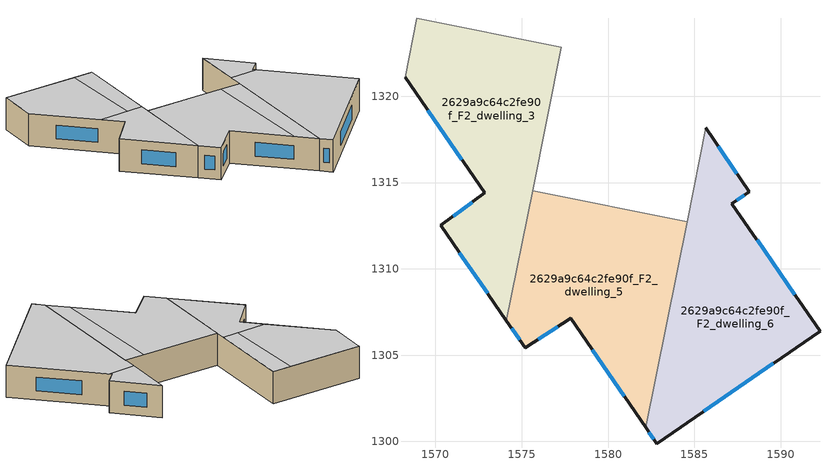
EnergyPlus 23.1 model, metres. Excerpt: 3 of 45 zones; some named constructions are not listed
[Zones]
2629a9c64c2fe90f_F2_dwelling_3
 floor to 2629a9c64c2fe90f_F1_dwelling_3 (EU_floor_Construction): 1577.29,1322.83 1574.11,1307 1570.3,1312.52 1572.85,1314.4 1568.23,1321.1 1568.92,1324.51 z6
 wall outside (EU_wall_Construction): 1568.23,1321.1 1572.85,1314.4 1570.3,1312.52 1574.11,1307 z6:9
 wall to 2629a9c64c2fe90f_F2_dwelling_2 (EU_wall_Construction): 1577.29,1322.83 1568.92,1324.51 z6:9
 wall to 2629a9c64c2fe90f_F2_dwelling_1 (EU_wall_Construction): 1568.92,1324.51 1568.23,1321.1 z6:9
 wall to 2629a9c64c2fe90f_F2_dwelling_5 (EU_wall_Construction): 1574.11,1307 1575.62,1314.53 z6:9
 wall to 2629a9c64c2fe90f_F2_dwelling_4 (EU_wall_Construction): 1575.62,1314.53 1577.29,1322.83 z6:9
 window (EU_Window_Construction): 1571.39,1310.95 1573.02,1308.58 / 1572.12,1313.86 1571.03,1313.06 / 1569.55,1319.19 1571.53,1316.31 z6.86:8.14
 ceiling to 2629a9c64c2fe90f_F3_dwelling_0 (EU_floor_Construction): 1574.11,1307 1575.81,1315.43 1571.67,1316.11 1572.85,1314.4 1570.3,1312.52 z9
 ceiling to 2629a9c64c2fe90f_F3_dwelling_2 (EU_floor_Construction): 1574.34,1315.68 1575.58,1323.18 1568.92,1324.51 1568.23,1321.1 1571.67,1316.11 z9
 ceiling adiabatic (EU_roof_Construction): 1575.81,1315.43 1577.29,1322.83 1575.58,1323.18 1574.34,1315.68 z9
2629a9c64c2fe90f_F2_dwelling_5
 floor to 2629a9c64c2fe90f_F1_dwelling_5 (EU_floor_Construction): 1584.58,1312.73 1582.19,1300.81 1577.83,1307.13 1575.2,1305.43 1574.11,1307 1575.62,1314.53 z6
 wall outside (EU_wall_Construction): 1574.11,1307 1575.2,1305.43 1577.83,1307.13 1582.19,1300.81 z6:9
 wall to 2629a9c64c2fe90f_F2_dwelling_4 (EU_wall_Construction): 1584.58,1312.73 1575.62,1314.53 z6:9
 wall to 2629a9c64c2fe90f_F2_dwelling_6 (EU_wall_Construction): 1582.19,1300.81 1584.58,1312.73 z6:9
 window (EU_Window_Construction): 1575.95,1305.92 1577.08,1306.64 / 1574.42,1306.55 1574.89,1305.88 / 1579.07,1305.32 1580.94,1302.61 z6.86:8.14
 ceiling to 2629a9c64c2fe90f_F3_dwelling_0 (EU_floor_Construction): 1580.99,1302.54 1582.73,1313.1 1575.62,1314.53 1574.11,1307 1575.2,1305.43 1577.83,1307.13 z9
 ceiling to 2629a9c64c2fe90f_F3_dwelling_1 (EU_floor_Construction): 1582.19,1300.81 1584.58,1312.73 1582.73,1313.1 1580.99,1302.54 z9
2629a9c64c2fe90f_F2_dwelling_6
 floor to 2629a9c64c2fe90f_F1_dwelling_6 (EU_floor_Construction): 1588.2,1314.46 1587.18,1313.78 1592.28,1306.39 1582.84,1299.87 1582.19,1300.81 1585.67,1318.17 z6
 wall outside (EU_wall_Construction): 1582.19,1300.81 1582.84,1299.87 1592.28,1306.39 1587.18,1313.78 1588.2,1314.46 1585.67,1318.17 z6:9
 wall to 2629a9c64c2fe90f_F2_dwelling_4 (EU_wall_Construction): 1585.67,1318.17 1584.58,1312.73 z6:9
 window (EU_Window_Construction): 1585.54,1301.73 1589.58,1304.53 / 1582.37,1300.54 1582.65,1300.14 / 1587.47,1315.52 1586.39,1317.11 / 1587.47,1313.97 1587.91,1314.26 / 1590.83,1308.5 1588.64,1311.67 z6.86:8.14
 ceiling to 2629a9c64c2fe90f_F3_dwelling_1 (EU_floor_Construction): 1592.28,1306.39 1587.35,1313.53 1584.83,1313.95 1582.19,1300.81 1582.84,1299.87 z9
 ceiling to 2629a9c64c2fe90f_F3_dwelling_3 (EU_floor_Construction): 1587.35,1313.53 1587.18,1313.78 1588.2,1314.46 1585.67,1318.17 1584.83,1313.95 z9
[SCHEDULE:FILE] Column Number=1; Rows to Skip at Top=0; Number of Hours of Data=8760; Column Separator=Comma; Interpolate to Timestep=No; Minutes per Item=60; Adjust Schedule for Daylight Savings=Yes
Name | File
EU_Step8_GainSchedule_2629a9c64c2fe90f_F3_dwelling_0_f000 | ../../schedules/2629a9c64c2fe90f/2629a9c64c2fe90f_F3_dwelling_0_f000_gain.csv
EU_Step8_GainSchedule_2629a9c64c2fe90f_F3_dwelling_1_f000 | ../../schedules/2629a9c64c2fe90f/2629a9c64c2fe90f_F3_dwelling_1_f000_gain.csv
EU_Step8_GainSchedule_2629a9c64c2fe90f_F3_dwelling_2_f000 | ../../schedules/2629a9c64c2fe90f/2629a9c64c2fe90f_F3_dwelling_2_f000_gain.csv
EU_Step8_GainSchedule_2629a9c64c2fe90f_F3_dwelling_3_f000 | ../../schedules/2629a9c64c2fe90f/2629a9c64c2fe90f_F3_dwelling_3_f000_gain.csv
EU_Step8_GainSchedule_2629a9c64c2fe90f_F3_dwelling_4_f000 | ../../schedules/2629a9c64c2fe90f/2629a9c64c2fe90f_F3_dwelling_4_f000_gain.csv
EU_Step8_GainSchedule_2629a9c64c2fe90f_F3_dwelling_5_f000 | ../../schedules/2629a9c64c2fe90f/2629a9c64c2fe90f_F3_dwelling_5_f000_gain.csv
